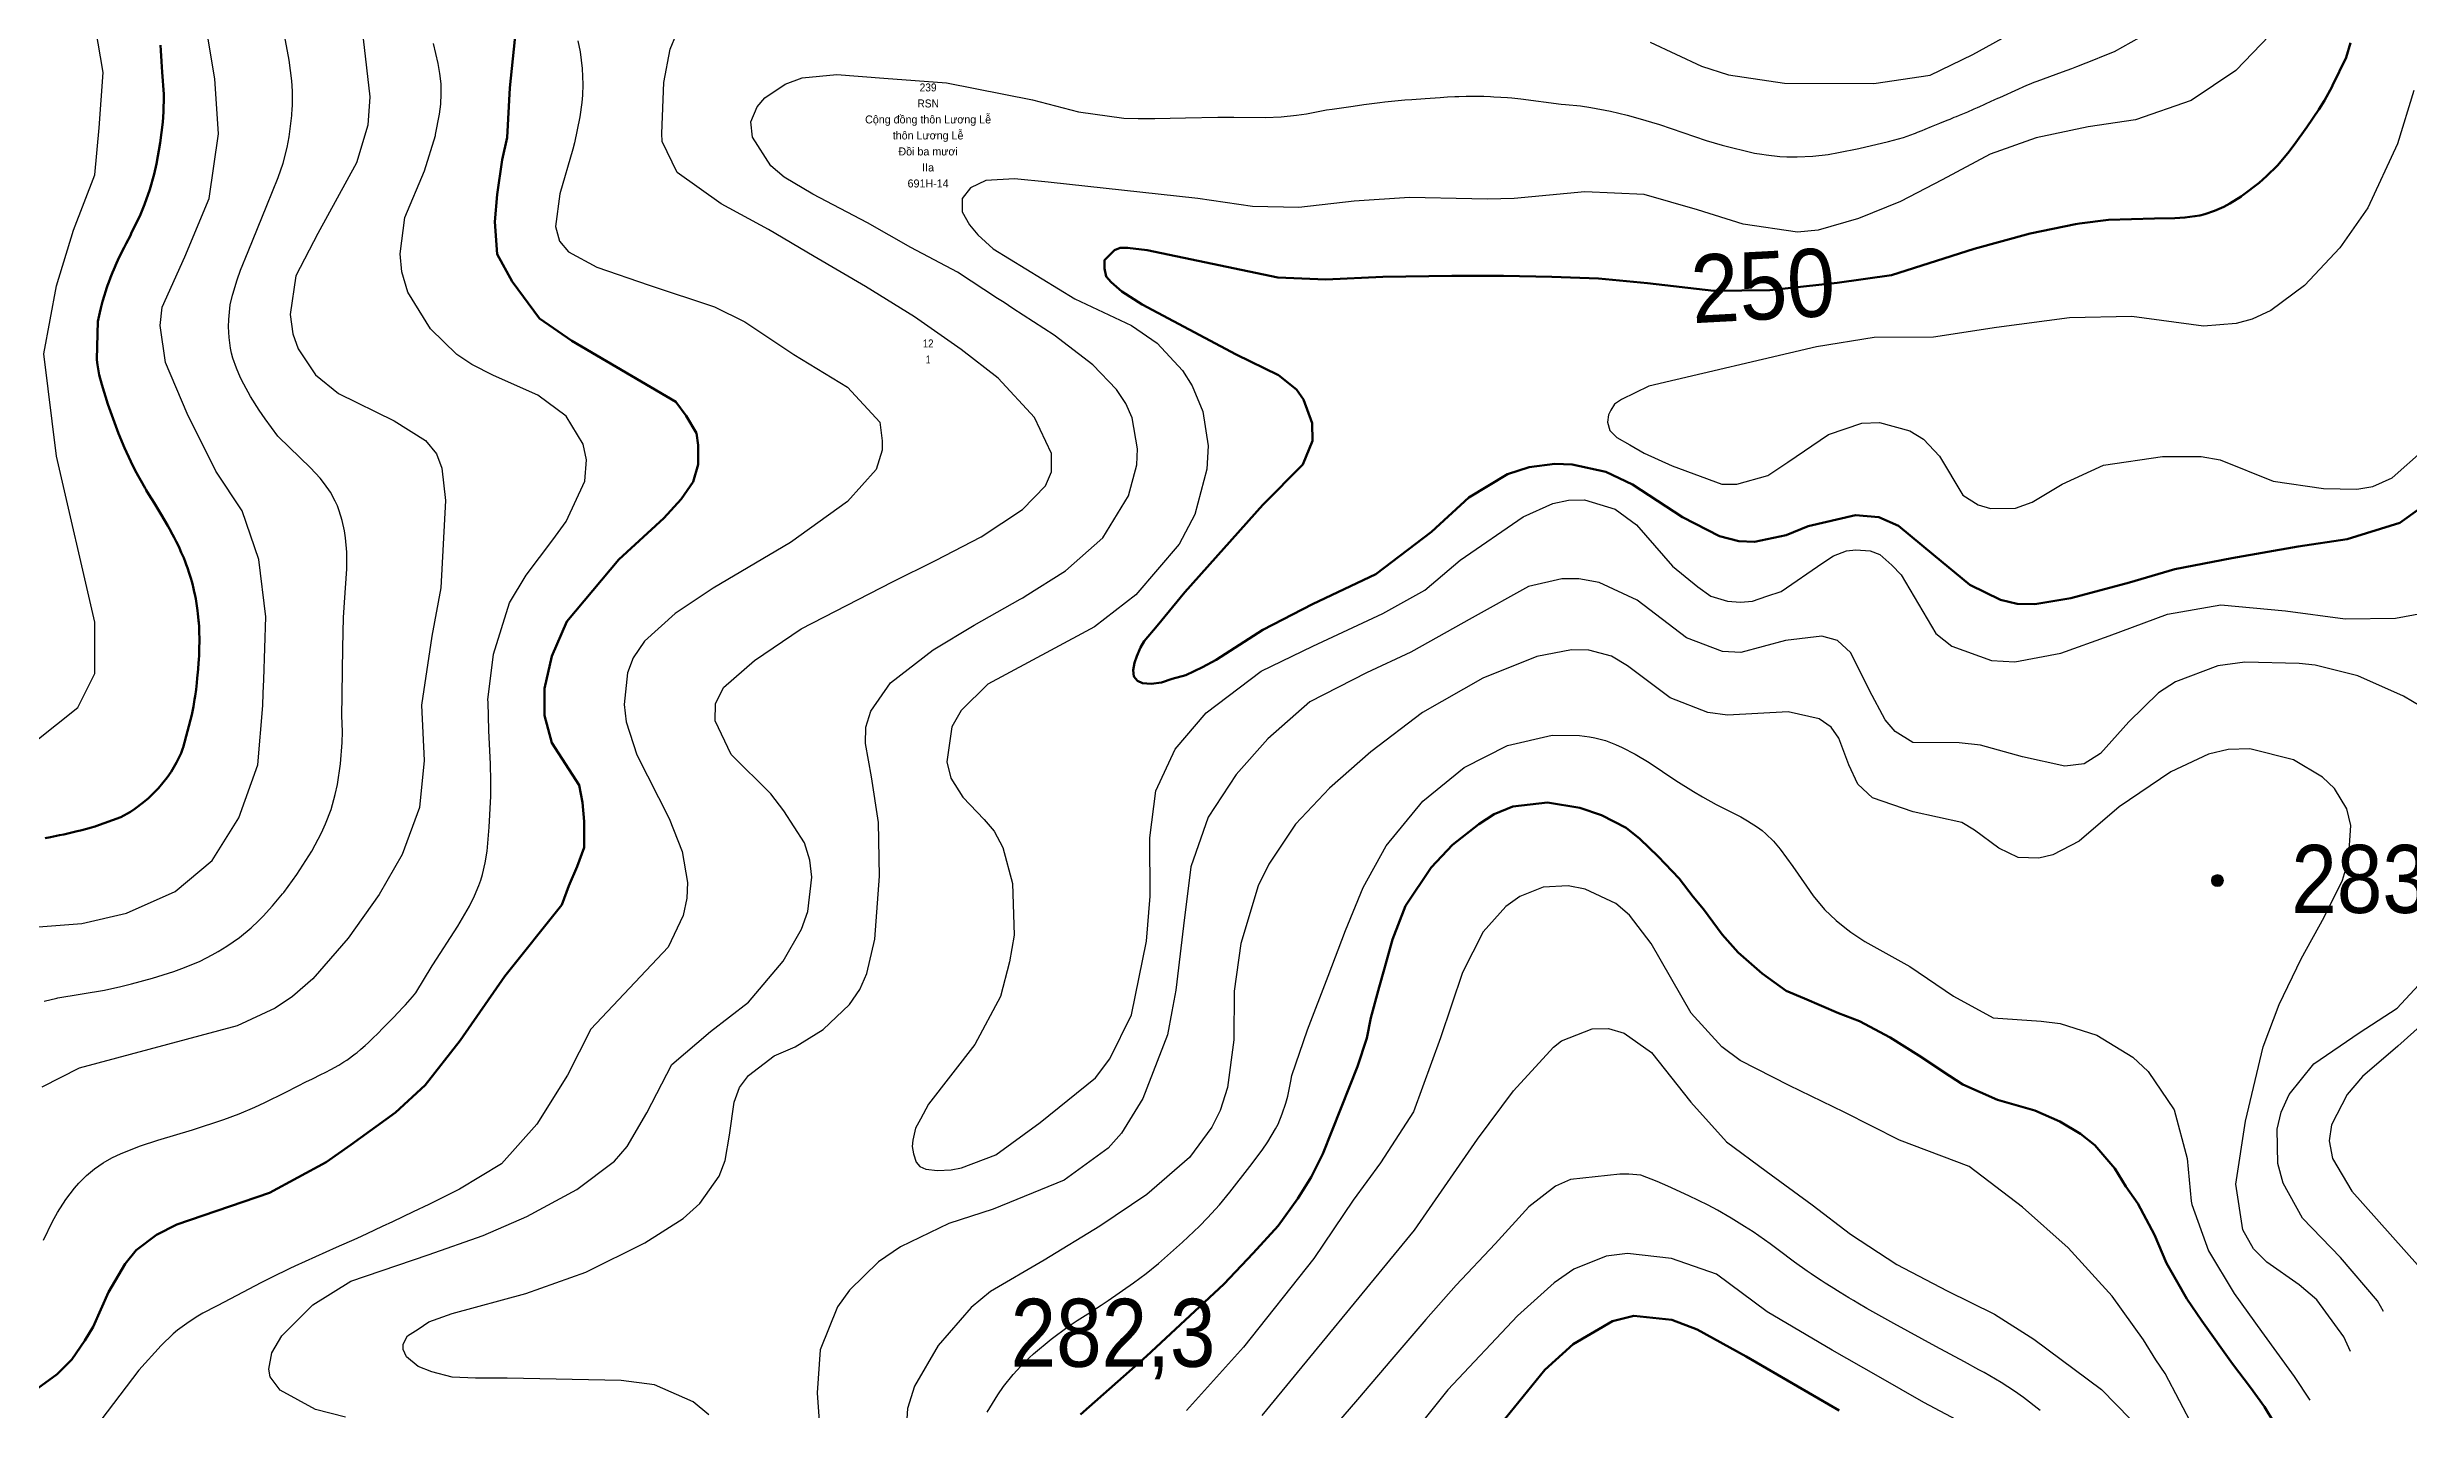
# Model space of a CAD drawing. Header units: metres. Extents: x 549268 to 556659, y 1838059 to 1844558.
# Drawn here: x 554969 to 555559, y 1838713 to 1839053 of the extents above; entities that cross this region are included whole.
import ezdxf
from ezdxf.enums import TextEntityAlignment as Align

# ---------------------------------------------------------------- set-up
doc = ezdxf.new("R2010")
doc.units = ezdxf.units.M
doc.header["$LTSCALE"] = 0.8
for name, color, linetype, lineweight in [('1', 7, 'Continuous', 25), ('2', 7, 'Continuous', 53), ('5', 7, 'Continuous', 13)]:
    doc.layers.add(name, color=color, linetype=linetype, lineweight=lineweight)
doc.layers.add('15', color=7, linetype='Continuous')
doc.layers.add('4', color=7, linetype='Continuous')

msp = doc.modelspace()

# ---------------------------------------------------------------- hatches: boundary and pattern name
at = {"layer": '5'}
msp.add_hatch(color=256, dxfattribs=at).paths.add_polyline_path([(555512.85, 1838845.07, 1), (555509.85, 1838845.07, 1)])

# ---------------------------------------------------------------- linework, layer by layer
at = {"layer": '1'}
for points in [[(554971.15, 1838993.75), (554975.4, 1839007.6), (554980.71, 1839021.45), (554981.77, 1839033.16), (554982.83, 1839047.01), (554976.46, 1839084.29), (554977.52, 1839101.33), (554983.89, 1839114.11), (554995.58, 1839124.76), (555001.95, 1839130.09), (555006.2, 1839139.68), (555005.14, 1839147.13), (555001.95, 1839150.33), (554993.45, 1839151.39), (554963.71, 1839142.87)], [(554961.18, 1838833.11), (554977.51, 1838834.35), (554988.64, 1838836.89), (555000.77, 1838842.34), (555010.02, 1838850.09), (555016.71, 1838860.75), (555021.43, 1838873.99), (555022.69, 1838888.82), (555022.82, 1838891.93), (555023.01, 1838895.32), (555023.43, 1838910.99), (555021.76, 1838925.31), (555017.52, 1838937.47), (555011, 1838947.42), (555003.8, 1838961.79), (554998.37, 1838974.57), (554997.02, 1838983.82), (554997.54, 1838988.38), (555003.26, 1839000.99), (555009.34, 1839015.51), (555011.67, 1839031.67), (555010.72, 1839045.42), (555008.03, 1839061.4)], [(555034.94, 1838852.45), (555037.35, 1838856.96), (555038.41, 1838859.28), (555039.77, 1838862.86), (555040.84, 1838866.58), (555041.38, 1838869.11), (555042.15, 1838874.22), (555042.57, 1838879.57), (555042.62, 1838882.26), (555042.5, 1838886.32), (555042.56, 1838891.27), (555042.57, 1838891.63), (555042.69, 1838903.25), (555042.92, 1838910.82), (555043.14, 1838914.6), (555043.69, 1838922.97), (555043.7, 1838927.18), (555043.41, 1838930.7), (555043.15, 1838932.44), (555042.59, 1838935.02), (555041.82, 1838937.51), (555041.35, 1838938.72), (555040.83, 1838939.88), (555039.61, 1838942.11), (555038.17, 1838944.24), (555037.09, 1838945.6), (555034.64, 1838948.2), (555026.61, 1838955.93), (555026.44, 1838956.15), (555023.28, 1838960.43), (555021.78, 1838962.63), (555019.65, 1838966.02), (555017.93, 1838969.12), (555017.15, 1838970.71), (555016.11, 1838973.13), (555015.26, 1838975.61), (555014.92, 1838976.87), (555014.64, 1838978.16), (555014.27, 1838980.79), (555014.14, 1838983.46), (555014.18, 1838985.27), (555014.56, 1838988.96), (555015.16, 1838991.37), (555015.22, 1838991.6), (555016.32, 1838995.22), (555017.17, 1838997.6), (555019.04, 1839002.29), (555023.75, 1839013.76), (555026.57, 1839020.79), (555027.77, 1839024.37), (555028.77, 1839028.27), (555029.29, 1839030.92), (555029.99, 1839036.3), (555030.09, 1839038.12), (555030.11, 1839038.54), (555030.11, 1839042.4), (555029.94, 1839044.97), (555029.3, 1839050.08), (555027.26, 1839061.25)], [(555047.78, 1839055.42), (555049.5, 1839040.98), (555048.94, 1839033.87), (555046.15, 1839024.45), (555036.45, 1839006.76), (555030.94, 1838996.19), (555029.52, 1838986.55), (555030.23, 1838981.69), (555031.55, 1838977.94), (555035.89, 1838971.43), (555041.67, 1838966.83), (555055.57, 1838959.98), (555063.37, 1838955.03), (555066.1, 1838951.7), (555067.49, 1838948.13), (555068.36, 1838940.03), (555067.23, 1838918.21), (555064.97, 1838906.17), (555062.41, 1838888.93)], [(555101.44, 1839054.92), (555102.02, 1839052.16), (555102.57, 1839048), (555102.72, 1839044), (555102.63, 1839041.33), (555102.47, 1839039.53), (555101.96, 1839035.93), (555100.62, 1839029.42), (555100.23, 1839027.85), (555096.95, 1839016.69), (555095.91, 1839008.5), (555096.86, 1839004.91), (555099.16, 1839002.17), (555106.24, 1838998.36), (555119.29, 1838993.89), (555135.66, 1838988.44), (555143.25, 1838984.69), (555155.46, 1838976.52), (555168.84, 1838968.36), (555176.98, 1838959.61), (555177.56, 1838954.94), (555177.56, 1838952.61), (555176.03, 1838947.84), (555168.84, 1838939.78), (555154.62, 1838929.52), (555135.27, 1838918.11), (555125.8, 1838911.78), (555118.14, 1838904.91), (555115.33, 1838900.7), (555113.9, 1838896.99), (555113.01, 1838889.04), (555113.54, 1838884.74), (555116.21, 1838876.51), (555124.29, 1838860.57), (555127.55, 1838852.29), (555128.85, 1838844.54), (555128.71, 1838840.63), (555127.83, 1838836.33), (555124.06, 1838828.38), (555104.73, 1838807.91), (555098.9, 1838796.39), (555091.22, 1838784.14), (555082.42, 1838774.26), (555071.85, 1838767.93), (555064.59, 1838764.3), (555064.23, 1838764.13), (555060.33, 1838762.27), (555055.14, 1838759.8), (555052.54, 1838758.57), (555048.73, 1838756.8), (555046.19, 1838755.64), (555041.08, 1838753.35), (555035.89, 1838751.05), (555033.31, 1838749.89), (555030.73, 1838748.7)], [(555045.81, 1838801.76), (555046.27, 1838802.12), (555047.17, 1838802.87), (555047.84, 1838803.45), (555048.28, 1838803.84), (555049.14, 1838804.63), (555050.42, 1838805.85), (555051.26, 1838806.68), (555052.92, 1838808.35), (555055.38, 1838810.86), (555056.59, 1838812.12), (555057.78, 1838813.4), (555058.38, 1838814.04), (555059.55, 1838815.34), (555060.13, 1838815.99), (555060.99, 1838816.99), (555065.02, 1838823.75), (555065.19, 1838824.02), (555071.47, 1838833.69), (555074.36, 1838838.65), (555075.63, 1838841.22), (555076.72, 1838843.85), (555077.18, 1838845.19), (555077.61, 1838846.61), (555078.28, 1838849.51), (555078.76, 1838852.45), (555079.33, 1838858.41), (555079.69, 1838866.16), (555079.73, 1838870.03), (555079.66, 1838874.19), (555079.18, 1838882.53), (555079.01, 1838889.69), (555079, 1838890.21), (555080.37, 1838901.62), (555084.36, 1838914.47), (555088.54, 1838921.41), (555095.25, 1838930.2), (555098.53, 1838934.84), (555103.21, 1838944.88), (555103.65, 1838950.18), (555102.77, 1838954.13), (555098.53, 1838961.14), (555091.44, 1838966.42), (555080.38, 1838971.32), (555074.98, 1838974.01), (555071.18, 1838976.55), (555064.6, 1838982.93), (555058.96, 1838992.12), (555057.45, 1838997.23), (555057.04, 1839001.74), (555058.21, 1839010.77), (555063.1, 1839022.48), (555065.87, 1839031.32), (555065.91, 1839031.52), (555066.85, 1839036.58), (555067.18, 1839039.13), (555067.34, 1839041.68), (555067.33, 1839042.95), (555067.26, 1839044.22), (555066.97, 1839046.74), (555066.51, 1839049.26), (555065.42, 1839054.27)], [(555122.44, 1839031.81), (555123, 1839044.51), (555124.51, 1839052.83), (555126.16, 1839056.66)], [(555524.37, 1839056.3), (555515.96, 1839047.53), (555504.8, 1839040.06), (555490.84, 1839035.23), (555479.06, 1839033.44), (555466, 1839030.67), (555454.54, 1839026.61), (555442.5, 1839020.24), (555432.1, 1839014.82), (555421.62, 1839010.53), (555411.53, 1839007.65), (555406.38, 1839007.09), (555392.78, 1839009.16), (555381.39, 1839012.74), (555368.02, 1839016.52), (555353.17, 1839017.19), (555335.56, 1839015.53), (555328.86, 1839015.35), (555324.92, 1839015.47), (555309.41, 1839015.79), (555295.58, 1839014.9), (555281.68, 1839013.29), (555270.16, 1839013.57), (555256.5, 1839015.56), (555219.03, 1839019.62), (555210.64, 1839020.44), (555203.48, 1839020.03), (555199.6, 1839018.19), (555197.55, 1839015.52), (555197.55, 1839012.24), (555199.39, 1839008.95), (555201.44, 1839006.49), (555205.33, 1839003), (555225.68, 1838990.45), (555239.89, 1838983.83), (555246.33, 1838979.34), (555252.6, 1838972.59), (555255.06, 1838968.69), (555257.71, 1838962.33), (555259.04, 1838953.73), (555258.75, 1838947.88), (555255.73, 1838936.54), (555251.83, 1838929.14), (555240.99, 1838916.5), (555230.63, 1838908.49), (555219.59, 1838902.59), (555203.98, 1838894.13), (555197.27, 1838887.57), (555194.99, 1838883.45), (555193.72, 1838874.76), (555194.72, 1838870.62), (555197.74, 1838865.93), (555203.07, 1838860.34), (555205.51, 1838857.38), (555207.73, 1838853.32), (555210.14, 1838844.32), (555210.55, 1838831.39), (555209.39, 1838824.76), (555207.13, 1838816.1), (555200.74, 1838804.06), (555189.11, 1838789.15), (555187.16, 1838785.41), (555185.87, 1838783.14), (555185.22, 1838780.21), (555185.06, 1838778.59), (555185.38, 1838776.8), (555186.03, 1838774.69), (555187, 1838773.56), (555188.46, 1838772.91), (555191.37, 1838772.58), (555194.77, 1838772.74), (555197.37, 1838773.23), (555205.93, 1838776.54), (555217.07, 1838784.63), (555230.84, 1838795.77), (555234.5, 1838800.49), (555239.86, 1838811.49), (555243.64, 1838829.88), (555244.52, 1838841.16), (555244.47, 1838855.73), (555246, 1838867.5), (555250.79, 1838877.94), (555258.57, 1838887.01), (555272.28, 1838897.44), (555285.18, 1838903.67), (555302.68, 1838911.83), (555313.21, 1838917.66), (555322.01, 1838925.14), (555337.81, 1838935.94), (555345.18, 1838939.3), (555349.09, 1838940.16), (555353.11, 1838940.19), (555360.8, 1838937.91)], [(555369.57, 1839054.65), (555382.36, 1839048.61), (555389.1, 1839046.46), (555403.15, 1839044.33), (555425.46, 1839044.28), (555439.51, 1839046.39), (555450.22, 1839051.57), (555460.98, 1839057.45)], [(555448.93, 1839037.24), (555449.48, 1839037.48), (555449.84, 1839037.63), (555450.57, 1839037.95), (555451.39, 1839038.31), (555451.93, 1839038.55), (555453.02, 1839039.03), (555453.56, 1839039.27), (555454.65, 1839039.76), (555455.73, 1839040.25), (555456.46, 1839040.58), (555456.94, 1839040.8), (555457.9, 1839041.24), (555463.68, 1839043.85), (555464.36, 1839044.13), (555465.53, 1839044.59), (555466.31, 1839044.9), (555467.88, 1839045.49), (555469.46, 1839046.06), (555472.62, 1839047.18), (555474.98, 1839048.04), (555476.17, 1839048.49), (555478.55, 1839049.41), (555480.91, 1839050.36), (555482.48, 1839051), (555485.61, 1839052.31), (555491.89, 1839055.74)], [(555240.05, 1838960.69), (555238.49, 1838964.27), (555236.16, 1838967.83), (555230.21, 1838973.98), (555220.58, 1838981.39), (555210.21, 1838988.04), (555208.01, 1838989.56), (555206.42, 1838990.57), (555196.36, 1838997.12), (555184.72, 1839003.28), (555173.86, 1839009.46), (555160.22, 1839016.59), (555153.02, 1839020.87), (555149.74, 1839023.72), (555145.15, 1839030.86), (555144.74, 1839034.69), (555146.3, 1839038.46), (555148.24, 1839040.68), (555153.32, 1839044.13), (555157.58, 1839045.68), (555166.25, 1839046.54), (555177.94, 1839045.65), (555193.67, 1839044.44), (555215.11, 1839040.22), (555226.62, 1839037.22), (555237.97, 1839035.64), (555241.56, 1839035.53), (555241.92, 1839035.52), (555245.73, 1839035.5), (555253.36, 1839035.72), (555261.45, 1839035.89), (555265.5, 1839035.89), (555273.39, 1839035.82), (555277.32, 1839035.97), (555281.09, 1839036.34), (555283.6, 1839036.7), (555288.6, 1839037.68), (555290.02, 1839037.89), (555295.3, 1839038.65), (555297.95, 1839039.02), (555300.6, 1839039.36), (555301.92, 1839039.52), (555303.18, 1839039.66), (555305.7, 1839039.92), (555308.23, 1839040.16), (555309.92, 1839040.3), (555313.29, 1839040.57), (555315.78, 1839040.74), (555317.02, 1839040.82), (555318.89, 1839040.93), (555320.75, 1839041.02), (555321.69, 1839041.05), (555323.55, 1839041.1), (555324.48, 1839041.11), (555325.88, 1839041.12), (555327.14, 1839041.1), (555327.98, 1839041.09), (555329.66, 1839041.03), (555330.5, 1839040.99), (555332.17, 1839040.9), (555333.85, 1839040.78), (555334.97, 1839040.69), (555337.21, 1839040.48), (555347.3, 1839039.13), (555348.39, 1839039.05), (555352.16, 1839038.66), (555354.67, 1839038.3), (555359.65, 1839037.37), (555363.76, 1839036.39), (555366.48, 1839035.65), (555371.87, 1839034), (555383.58, 1839030.05), (555387.56, 1839028.89), (555395.61, 1839026.91), (555397.45, 1839026.62), (555398.54, 1839026.45), (555401.97, 1839026.07), (555403.7, 1839025.97), (555406.3, 1839025.92), (555410.18, 1839026.09), (555414.04, 1839026.56), (555416.59, 1839027), (555421.67, 1839028.05), (555429.14, 1839029.8), (555432.85, 1839030.79), (555435.65, 1839031.79), (555435.89, 1839031.89), (555436.36, 1839032.08), (555437.53, 1839032.56), (555438.31, 1839032.87), (555439.87, 1839033.5), (555441.95, 1839034.35), (555442.99, 1839034.77), (555444.03, 1839035.19), (555444.55, 1839035.4), (555445.58, 1839035.83), (555446.1, 1839036.05), (555446.88, 1839036.37), (555447.29, 1839036.54), (555448.11, 1839036.89), (555448.93, 1839037.24)], [(555560.42, 1839042.5), (555556.37, 1839029.17), (555548.93, 1839013.21), (555541.96, 1839003.24), (555533.1, 1838993.77), (555524.71, 1838987.56), (555520.01, 1838985.39), (555516.07, 1838984.29), (555507.89, 1838983.63), (555489.94, 1838986.03), (555474.4, 1838985.74), (555456.13, 1838983.3), (555440.4, 1838980.85), (555425.55, 1838980.77), (555411.09, 1838978.44), (555369.24, 1838968.62), (555362.4, 1838965.33), (555360.62, 1838964.14), (555359.73, 1838962.65), (555359.13, 1838961.46), (555358.84, 1838959.67), (555359.43, 1838957.58), (555361.21, 1838955.79), (555364.49, 1838954), (555368.06, 1838951.91), (555375.01, 1838948.68), (555387.42, 1838944.17), (555391.21, 1838944.15), (555398.93, 1838946.27), (555403.93, 1838949.66), (555414.1, 1838956.58), (555422.45, 1838959.41), (555426.88, 1838959.59), (555434.48, 1838957.5), (555437.86, 1838955.4), (555441.91, 1838951.13), (555447.74, 1838941.35), (555451.55, 1838938.95), (555454.58, 1838938.09), (555460.9, 1838938.15), (555465.03, 1838939.6), (555472.55, 1838944.17), (555482.89, 1838948.87), (555497.61, 1838951.07), (555507.31, 1838951.09), (555512, 1838950.25), (555525.32, 1838944.93), (555537.84, 1838943.06), (555546.22, 1838942.89), (555550.24, 1838943.58), (555555.06, 1838945.69), (555563.08, 1838952.92)], [(555043.42, 1838710.97), (555035.89, 1838712.89), (555027.04, 1838717.66), (555024.57, 1838721.02), (555024.18, 1838722.92), (555024.99, 1838727.03), (555027.47, 1838731.28), (555035.18, 1838739.06), (555044.7, 1838744.97), (555064.05, 1838751.51), (555077.82, 1838756.35), (555088.74, 1838761.14), (555101.2, 1838767.85), (555110.67, 1838774.94), (555113.79, 1838778.59), (555118.69, 1838786.99), (555125, 1838799.13), (555134.63, 1838807.36), (555144.15, 1838814.66), (555152.77, 1838824.95), (555157.42, 1838832.95), (555159, 1838837.29), (555160, 1838845.93), (555159.47, 1838850.2), (555158.12, 1838854.52), (555152.99, 1838862.48), (555149.71, 1838866.75), (555139.77, 1838876.61), (555135.83, 1838884.99), (555135.85, 1838889.24), (555137.91, 1838893.35), (555145.67, 1838900.05), (555157.32, 1838907.95), (555180.11, 1838919.69), (555190.89, 1838925.09), (555202.32, 1838930.99), (555212.59, 1838937.81), (555218.36, 1838943.76), (555219.91, 1838947.25), (555219.87, 1838951.79), (555215.6, 1838960.83), (555206.51, 1838970.64), (555197.3, 1838977.77), (555185.65, 1838985.97), (555173.37, 1838993.53), (555160.53, 1839001.03), (555149.11, 1839007.78), (555137.3, 1839014.2), (555126.26, 1839022.04), (555122.59, 1839029.79), (555122.44, 1839031.81)], [(554965.84, 1838879.78), (554976.46, 1838888.3), (554980.71, 1838896.83), (554980.71, 1838909.61), (554971.15, 1838951.15), (554967.96, 1838976.71), (554971.15, 1838993.75)], [(555134.2, 1838711.52), (555130.31, 1838714.74), (555120.67, 1838719.04), (555112.33, 1838720.07), (555083.81, 1838720.67), (555075.86, 1838720.67), (555070.02, 1838720.94), (555064.98, 1838722.27), (555061.54, 1838723.6), (555058.62, 1838725.99), (555057.82, 1838727.85), (555057.82, 1838729.18), (555058.88, 1838731.31), (555061.54, 1838732.9), (555064.19, 1838734.76), (555070.02, 1838736.89), (555088.46, 1838741.85), (555103.44, 1838747.19), (555118.21, 1838754.48), (555127.78, 1838760.56), (555131.98, 1838764.34), (555136.79, 1838771.17), (555138.3, 1838775.09), (555139.37, 1838781.39), (555140.52, 1838789.68), (555141.9, 1838793.36), (555144.09, 1838796.37), (555150.55, 1838801.26), (555155.81, 1838803.52), (555162.77, 1838807.81), (555169.42, 1838814.07), (555171.97, 1838817.81), (555173.75, 1838821.8), (555175.73, 1838830.41), (555176.85, 1838846.2), (555176.65, 1838859.56), (555174.92, 1838870.99), (555173.38, 1838879.3), (555173.5, 1838883.37), (555174.72, 1838887.37), (555179.66, 1838894.47), (555190.27, 1838902.7), (555200.56, 1838908.9), (555212.06, 1838915.4), (555212.69, 1838915.77), (555213.33, 1838916.14), (555223.4, 1838922.44), (555232.75, 1838930.7), (555239.16, 1838941.21), (555241.21, 1838948.97), (555241.42, 1838952.99), (555240.05, 1838960.69)], [(555360.8, 1838937.91), (555366.15, 1838933.95), (555375.11, 1838923.64), (555381.44, 1838918.51), (555384.71, 1838916.12), (555388.87, 1838914.93), (555392.15, 1838914.63), (555395.12, 1838914.93), (555398.69, 1838916.12), (555402.26, 1838917.32), (555412.67, 1838924.47), (555415.34, 1838926.26), (555418.62, 1838927.46), (555420.99, 1838927.76), (555424.56, 1838927.46), (555426.94, 1838926.56), (555429.92, 1838923.88), (555432.3, 1838921.49), (555440.94, 1838906.84), (555444.96, 1838903.64), (555454.85, 1838900.03), (555460.7, 1838899.76), (555472.19, 1838901.94), (555484.31, 1838906.25), (555498.86, 1838911.68), (555512.19, 1838914), (555528.34, 1838912.52), (555543.29, 1838910.49), (555555.87, 1838910.61), (555568.49, 1838912.99)], [(555424.4, 1838892.56), (555419.68, 1838902.01), (555416.35, 1838905.05), (555412.43, 1838906.16), (555403.34, 1838905.1), (555392.21, 1838902.03), (555387.59, 1838902.28), (555378.64, 1838905.77), (555366.28, 1838915.17), (555356.82, 1838919.58), (555351.68, 1838920.49), (555347.43, 1838920.45), (555339.16, 1838918.54), (555325.02, 1838910.76), (555309.69, 1838902.13), (555298.66, 1838896.95), (555284.45, 1838889.72), (555274, 1838880.5), (555266.07, 1838871.56), (555259.04, 1838860.88), (555254.75, 1838848.51), (555252.84, 1838833.72), (555250.93, 1838817.66), (555249.96, 1838812.32), (555248.9, 1838806.54), (555242.74, 1838790.58), (555237.36, 1838781.96), (555234.06, 1838778.15), (555223.05, 1838770.15), (555205.31, 1838762.95), (555194.24, 1838759.32), (555182.15, 1838753.54), (555176.62, 1838749.74), (555169.34, 1838742.72), (555166.39, 1838738.56), (555162.06, 1838727.75), (555161.32, 1838717.04), (555162.36, 1838701.75)], [(555363.84, 1838898.76), (555359.9, 1838901.16), (555354.22, 1838902.65), (555349.89, 1838902.76), (555341.23, 1838901.08), (555327.68, 1838895.62), (555312.63, 1838887.03), (555299.7, 1838877.25), (555289.37, 1838868.18), (555280.88, 1838859.18), (555274.17, 1838849.16), (555271.55, 1838843.72), (555267.19, 1838829.36), (555265.53, 1838817.43), (555265.46, 1838805.25), (555263.91, 1838793.3), (555262.03, 1838787.61), (555259.95, 1838783.42), (555254.41, 1838775.87), (555243.68, 1838766.62), (555231.96, 1838758.67), (555218.04, 1838750.2), (555204.61, 1838742.35), (555199.79, 1838738.38), (555191.52, 1838728.88), (555185.67, 1838718.72), (555183.89, 1838713.15), (555183.04, 1838700.23)], [(555544.6, 1838727.37), (555542.99, 1838730.99), (555536.19, 1838740.23), (555531.79, 1838744.05), (555523.71, 1838749.68), (555520.33, 1838752.98), (555517.69, 1838757.8), (555515.99, 1838769.2), (555518.36, 1838784.89), (555522.82, 1838803.5), (555526.75, 1838814.12), (555532.28, 1838825.49), (555538.07, 1838835.89), (555542.6, 1838845.17), (555544.14, 1838850.15), (555544.72, 1838858.85), (555543.72, 1838862.98), (555540.59, 1838868.06), (555537.61, 1838870.9), (555530.34, 1838875.24), (555519.49, 1838878.02), (555514.06, 1838877.83), (555509.11, 1838876.64), (555499.67, 1838872.28), (555486.76, 1838863.49), (555476.82, 1838854.89), (555470.19, 1838851.51), (555466.67, 1838850.63), (555461.56, 1838850.81), (555456.71, 1838853.15), (555450.61, 1838857.69), (555447.43, 1838859.58), (555435.25, 1838862.2), (555425.14, 1838865.74), (555421.46, 1838869.17), (555419.19, 1838873.95), (555416.7, 1838880.69), (555414.79, 1838883.44), (555411.77, 1838885.52), (555404.04, 1838887.2), (555388.85, 1838886.38), (555383.93, 1838887.09), (555374.5, 1838890.74), (555363.84, 1838898.76)], [(555564.63, 1838887.17), (555557.88, 1838891.15), (555546.42, 1838896.26), (555535.79, 1838898.91), (555531.78, 1838899.31), (555518.18, 1838899.68), (555511.46, 1838898.77), (555500.86, 1838894.77), (555496.66, 1838891.96), (555489.24, 1838884.71), (555482.16, 1838876.79), (555478.07, 1838874.28), (555473.21, 1838873.63), (555462.6, 1838875.97), (555452.12, 1838878.94), (555446.79, 1838879.46), (555435.17, 1838879.6), (555430.75, 1838882.35), (555428.33, 1838885.27), (555424.4, 1838892.56)], [(555062.41, 1838888.93), (555063.06, 1838875.08), (555061.9, 1838863.32), (555057.57, 1838851.57), (555051.81, 1838841.59), (555044.03, 1838830.68), (555035.22, 1838820.47), (555030.15, 1838816.09), (555025.81, 1838813.2), (555016.34, 1838808.74), (554976.8, 1838798.18), (554967.45, 1838793.45)], [(555297.79, 1838843.34), (555303.54, 1838853.72), (555312.7, 1838864.88), (555323.07, 1838873.33), (555333.86, 1838878.83), (555345.04, 1838881.39), (555351.87, 1838881.35), (555354.41, 1838881.02), (555355.74, 1838880.75), (555358.35, 1838880.03), (555360.91, 1838879.08), (555362.58, 1838878.34), (555365.82, 1838876.67), (555369.28, 1838874.57), (555375.97, 1838870.09), (555380.36, 1838867.29), (555382.6, 1838865.97), (555386.04, 1838864.09), (555388.69, 1838862.76), (555392.2, 1838860.98), (555393.91, 1838860.03), (555396.35, 1838858.45), (555397.5, 1838857.58), (555398.49, 1838856.73), (555400.34, 1838854.88), (555402.05, 1838852.87), (555405.2, 1838848.57), (555408.59, 1838843.64), (555410.33, 1838841.25), (555413.16, 1838837.87), (555416.08, 1838835.04), (555418.19, 1838833.3), (555419.67, 1838832.2), (555422.74, 1838830.13), (555423.21, 1838829.84), (555434.48, 1838823.62), (555445.36, 1838816.2), (555455.31, 1838810.78), (555467.25, 1838809.96), (555472.06, 1838809.36), (555481.23, 1838806.45), (555490.21, 1838800.92), (555494.07, 1838797.31), (555500.52, 1838787.77), (555503.82, 1838775.62), (555504.76, 1838764.92), (555504.94, 1838764.06), (555509.14, 1838752.49), (555515.54, 1838741.86), (555522.37, 1838732.38), (555530.57, 1838721.11), (555534.48, 1838715.17)], [(554968.08, 1838814.93), (554971.19, 1838815.68), (554971.51, 1838815.74), (554983.16, 1838817.7), (554987.18, 1838818.55), (554989.85, 1838819.21), (554995.14, 1838820.67), (555000.51, 1838822.35), (555003.15, 1838823.31), (555007.04, 1838824.95), (555010.08, 1838826.48), (555011.56, 1838827.31), (555013.73, 1838828.65), (555016.85, 1838830.85), (555019.79, 1838833.26), (555021.65, 1838834.98), (555022.84, 1838836.19), (555025.14, 1838838.73), (555027.65, 1838841.75), (555027.93, 1838842.11), (555031.21, 1838846.59), (555032.76, 1838848.9), (555034.94, 1838852.45)], [(555203.79, 1838712.21), (555206.47, 1838716.52), (555207.92, 1838718.6), (555210.27, 1838721.58), (555213.23, 1838724.75), (555215.35, 1838726.74), (555219.82, 1838730.46), (555224.07, 1838733.62), (555226.27, 1838735.1), (555229.65, 1838737.21), (555232.31, 1838738.96), (555234.04, 1838740.09), (555240.41, 1838744.54), (555243.51, 1838746.89), (555246.63, 1838749.39), (555252.66, 1838754.65), (555256.87, 1838758.68), (555258.91, 1838760.77), (555261.84, 1838764), (555264.46, 1838767.14), (555269.5, 1838773.63), (555272.55, 1838777.68), (555273.98, 1838779.75), (555275.9, 1838782.98), (555276.51, 1838784.21), (555277.58, 1838786.76), (555278.45, 1838789.4), (555278.93, 1838791.21), (555279.67, 1838794.94), (555279.99, 1838796.32), (555283.84, 1838807.76), (555289.05, 1838821.18), (555293.4, 1838832.59), (555297.79, 1838843.34)], [(555505.48, 1838708.18), (555498.32, 1838721.83), (555495.96, 1838725.25), (555492.85, 1838730.28), (555485, 1838741.16), (555474.04, 1838753.26), (555462.59, 1838763.46), (555449.3, 1838773.6), (555431.87, 1838780.17), (555418.08, 1838787.14), (555404.32, 1838793.83), (555392.02, 1838800.12), (555387.47, 1838803.53), (555379.82, 1838811.93), (555369.83, 1838829.37), (555364.37, 1838836.4), (555360.95, 1838839.29), (555353.27, 1838842.93), (555349.08, 1838843.72), (555342.81, 1838843.38), (555336.98, 1838841.06), (555333.5, 1838838.6), (555327.76, 1838832.23), (555322.66, 1838822.05), (555317.12, 1838805.72), (555310.36, 1838787.29), (555302.09, 1838774.5), (555295.26, 1838765.2), (555285.5, 1838750.56), (555267.87, 1838728.41), (555253.62, 1838712.64)], [(555552.9, 1838737.37), (555551.38, 1838740.05), (555542.08, 1838750.85), (555532.64, 1838760.71), (555527.79, 1838769.47), (555526.47, 1838774.32), (555526.32, 1838782.95), (555527.31, 1838787.15), (555529.31, 1838791.61), (555535.46, 1838799.23), (555546.78, 1838806.99), (555556.29, 1838813.14), (555562.72, 1838820.11)], [(555272.57, 1838711.34), (555310.62, 1838757.66), (555326.39, 1838780.39), (555335.35, 1838792.51), (555345.36, 1838803.46), (555347.36, 1838805.01), (555355.05, 1838808.02), (555359.14, 1838808.06), (555363.06, 1838806.91), (555369.88, 1838802.1), (555379.73, 1838789.67), (555388.59, 1838779.79), (555398.58, 1838772.42), (555410.01, 1838764.02), (555419.64, 1838756.68), (555431.19, 1838749.06), (555443.75, 1838742.53), (555455.6, 1838736.7), (555465.46, 1838730.43), (555482.36, 1838717.87), (555489.59, 1838710.43)], [(555562.84, 1838809.46), (555556.45, 1838803.65), (555547.65, 1838796.08), (555543.77, 1838791.63), (555539.83, 1838784.02), (555539.26, 1838779.97), (555540.11, 1838775.58), (555544.96, 1838767.46), (555561.39, 1838749.05)], [(554967.92, 1838755.17), (554970.15, 1838759.81), (554971.39, 1838762.07), (554973.46, 1838765.34), (554975.6, 1838768.15), (554976.76, 1838769.47), (554978.63, 1838771.34), (554980.64, 1838773.03), (554981.7, 1838773.8), (554982.77, 1838774.5), (554985.01, 1838775.77), (554987.34, 1838776.87), (554992.16, 1838778.73), (554996.48, 1838780.14), (555005.14, 1838782.76), (555012.94, 1838785.34), (555016.79, 1838786.8), (555020.69, 1838788.44), (555023.25, 1838789.61), (555028.31, 1838792.12), (555031.56, 1838793.76), (555033.51, 1838794.75), (555035.1, 1838795.54), (555037.24, 1838796.6), (555038.3, 1838797.13), (555039.88, 1838797.95), (555040.66, 1838798.38), (555041.68, 1838798.96), (555042.19, 1838799.26), (555042.94, 1838799.73), (555043.69, 1838800.21), (555044.05, 1838800.46), (555044.41, 1838800.71), (555045.12, 1838801.23), (555045.81, 1838801.76)], [(555414.78, 1838743.5), (555413.31, 1838744.44), (555412.33, 1838745.08), (555410.38, 1838746.36), (555409.81, 1838746.75), (555408.76, 1838747.45), (555405.64, 1838749.66), (555401.56, 1838752.73), (555399.51, 1838754.26), (555395.27, 1838757.23), (555393.11, 1838758.64), (555389.81, 1838760.68), (555386.35, 1838762.66), (555384, 1838763.92), (555379.24, 1838766.3), (555373.96, 1838768.7), (555371.28, 1838769.82), (555367.22, 1838771.4), (555364.18, 1838771.64), (555361.99, 1838771.64), (555349.63, 1838770.35), (555345.88, 1838768.64), (555339.23, 1838763.49), (555330.76, 1838754.28), (555321.07, 1838743.9), (555313.47, 1838735.34), (555304.92, 1838725.48), (555296.41, 1838715.36), (555286.41, 1838703.75)], [(555030.73, 1838748.7), (555029.45, 1838748.1), (555028.3, 1838747.55), (555026.02, 1838746.43), (555023.75, 1838745.29), (555022.24, 1838744.52), (555019.24, 1838742.94), (555011.45, 1838738.82), (555011.13, 1838738.67), (555007.74, 1838736.92), (555006.09, 1838735.96), (555003.69, 1838734.39), (555001.41, 1838732.67), (555000.32, 1838731.76), (554997.33, 1838728.87), (554991.68, 1838722.71), (554979.05, 1838706.03)], [(555451.64, 1838707.33), (555437.98, 1838714.59), (555426.6, 1838721.07), (555415.05, 1838727.69), (555398.79, 1838737.29), (555386.09, 1838746.71), (555374.85, 1838750.64), (555363.87, 1838751.84), (555358.55, 1838751.2), (555350.49, 1838747.9), (555345.54, 1838744.5), (555336.37, 1838736.25), (555318.97, 1838717.81), (555307.02, 1838702.9)], [(555467.01, 1838712.57), (555462.83, 1838715.88), (555460.66, 1838717.43), (555457.29, 1838719.62), (555453.03, 1838722.08), (555451.74, 1838722.8), (555448.16, 1838724.76), (555440.98, 1838728.63), (555437.48, 1838730.53), (555430.48, 1838734.36), (555425.96, 1838736.86), (555423.72, 1838738.13), (555421.48, 1838739.42), (555420.37, 1838740.07), (555419.24, 1838740.74), (555417, 1838742.11), (555414.78, 1838743.5)]]:
    msp.add_lwpolyline(points, dxfattribs=at)
at = {"layer": '2'}
for points in [[(555087.09, 1839068.29), (555084.43, 1839043.18), (555083.81, 1839030.78), (555082.57, 1839025.2), (555081.33, 1839016.52), (555080.71, 1839009.7), (555081.33, 1839001.63), (555085.05, 1838994.81), (555091.87, 1838985.51), (555099.94, 1838979.93), (555125.97, 1838964.68), (555128.57, 1838961.22), (555131.16, 1838956.88), (555131.59, 1838953.85), (555131.59, 1838949.08), (555130.29, 1838944.75), (555127.27, 1838940.41), (555122.95, 1838935.65), (555111.72, 1838925.35), (555098.7, 1838909.85), (555094.97, 1838901.17), (555093.11, 1838893.1), (555093.11, 1838886.28), (555094.97, 1838879.46), (555101.77, 1838868.91), (555102.64, 1838864.58), (555103.07, 1838859.81), (555103.07, 1838853.31), (555101.34, 1838848.55), (555099.18, 1838843.78), (555097.45, 1838839.01), (555083.18, 1838821.18), (555072.02, 1838805.06), (555063.33, 1838793.9), (555055.89, 1838787.07), (555044.72, 1838779.01), (555038.52, 1838774.67), (555024.41, 1838767.02), (555001.25, 1838759.08), (554996.15, 1838756.53)], [(554997.13, 1839053.88), (554997.22, 1839052.52), (554997.4, 1839049.8), (554997.59, 1839047.08), (554997.96, 1839041.64), (554997.97, 1839041.37), (554997.97, 1839041.11), (554997.86, 1839037.21), (554997.69, 1839034.62), (554997.09, 1839029.44), (554996.16, 1839024.19), (554995.56, 1839021.6), (554994.47, 1839017.77), (554993.15, 1839014.02), (554992.13, 1839011.57), (554989.81, 1839006.76), (554989.71, 1839006.54), (554989.6, 1839006.33), (554988.54, 1839004.29), (554988.02, 1839003.26), (554987.25, 1839001.72), (554986.51, 1839000.16), (554986.15, 1838999.38), (554985.45, 1838997.8), (554985.12, 1838997.01), (554984.64, 1838995.81), (554984.19, 1838994.62), (554983.91, 1838993.83), (554983.73, 1838993.29), (554983.37, 1838992.22), (554983.12, 1838991.41), (554982.65, 1838989.79), (554982.21, 1838988.14), (554981.94, 1838987.04), (554981.77, 1838986.3), (554981.45, 1838984.82), (554981.18, 1838975.42), (554981.2, 1838975.19), (554981.35, 1838973.93), (554981.81, 1838971.46), (554982.44, 1838969.01), (554984, 1838964.17), (554986.64, 1838956.81), (554988.11, 1838953.2), (554989.7, 1838949.77), (554990.84, 1838947.52), (554993.31, 1838943.1), (554993.43, 1838942.89), (554993.56, 1838942.67), (554994.2, 1838941.59), (554995.52, 1838939.44), (554997.28, 1838936.58), (554998.14, 1838935.14), (554998.99, 1838933.69), (554999.4, 1838932.96), (555000.16, 1838931.56)], [(555544.65, 1839054.46), (555543.55, 1839050.76), (555540.15, 1839043.77), (555540.04, 1839043.54), (555538.14, 1839040.03), (555536.72, 1839037.78), (555533.7, 1839033.37), (555530.57, 1839028.97), (555528.94, 1839026.83), (555526.34, 1839023.77), (555523.66, 1839021.11), (555521.76, 1839019.45), (555517.71, 1839016.36), (555517.49, 1839016.21), (555517.28, 1839016.06), (555514.42, 1839014.25), (555512.92, 1839013.45), (555510.58, 1839012.43), (555508.18, 1839011.63), (555506.95, 1839011.33), (555505.72, 1839011.09), (555503.22, 1839010.78), (555500.7, 1839010.63), (555495.62, 1839010.54), (555484.13, 1839010.21), (555476.85, 1839009.3)], [(555476.85, 1839009.3), (555475.89, 1839009.15), (555464.52, 1839006.78), (555450.5, 1839002.94), (555429.87, 1838996.37), (555416.27, 1838994.49), (555399.47, 1838992.63), (555385.44, 1838992.48), (555368.87, 1838994.38), (555356.66, 1838995.56), (555344.95, 1838995.95), (555332.91, 1838996.24), (555319.99, 1838996.22), (555302.74, 1838996), (555288.49, 1838995.27), (555276.5, 1838995.78), (555243.79, 1839002.59), (555238.88, 1839003.21), (555237.04, 1839003.21), (555235.61, 1839002.59), (555233.15, 1839000.13), (555233.15, 1838998.08), (555233.56, 1838996.03), (555234.79, 1838994.59), (555237.45, 1838992.33), (555242.56, 1838989.05), (555266.05, 1838976.57), (555276.59, 1838971.36), (555281.09, 1838967.77), (555282.89, 1838965.27), (555285.06, 1838959.41), (555285.16, 1838954.93), (555282.68, 1838949.03), (555272.72, 1838938.96), (555253.18, 1838917.14), (555246.26, 1838908.71), (555243.02, 1838904.91), (555242.12, 1838903.29), (555241.21, 1838901.11), (555240.67, 1838899.49), (555240.31, 1838897.68), (555240.49, 1838896.05), (555241.39, 1838894.97), (555242.66, 1838894.42), (555244.82, 1838894.24), (555247.35, 1838894.6), (555250.05, 1838895.51), (555253.48, 1838896.41), (555257.63, 1838898.4), (555261.05, 1838900.21), (555272.73, 1838907.73), (555285.14, 1838914.13), (555300.93, 1838921.65), (555314.84, 1838932.19), (555324.24, 1838940.84), (555333.9, 1838946.63), (555339.28, 1838948.37), (555345.73, 1838949.18), (555350.08, 1838949.04), (555358.47, 1838947.18), (555365.09, 1838944.06), (555377.64, 1838935.9), (555386.88, 1838931.11), (555391.74, 1838929.88), (555395.61, 1838929.73), (555403.58, 1838931.38), (555409.03, 1838933.64), (555420.91, 1838936.42), (555426.69, 1838935.9), (555431.63, 1838933.71), (555440.41, 1838926.49), (555449.43, 1838918.97), (555457.13, 1838915.2), (555461.27, 1838914.27), (555465.73, 1838914.16), (555474.68, 1838915.66), (555489.35, 1838919.6), (555500.71, 1838922.89), (555514.94, 1838925.65), (555531.55, 1838928.54), (555543.78, 1838930.38), (555556.95, 1838934.5), (555566.98, 1838941.65)], [(555000.16, 1838931.56), (555000.53, 1838930.85), (555001.08, 1838929.78), (555001.6, 1838928.71), (555001.85, 1838928.17), (555002.34, 1838927.08), (555002.58, 1838926.53), (555002.93, 1838925.7), (555003.37, 1838924.59), (555003.58, 1838924.03), (555003.88, 1838923.2), (555004.31, 1838921.93), (555004.7, 1838920.66), (555004.95, 1838919.81), (555005.1, 1838919.24), (555005.38, 1838918.09), (555005.58, 1838917.23), (555005.7, 1838916.65), (555005.93, 1838915.49), (555006.03, 1838914.91), (555006.22, 1838913.73), (555006.38, 1838912.55), (555006.48, 1838911.76), (555006.64, 1838910.17), (555006.66, 1838909.92), (555006.68, 1838909.68), (555006.77, 1838908.38), (555006.81, 1838907.5), (555006.83, 1838906.92), (555006.86, 1838905.76), (555006.86, 1838904.89), (555006.84, 1838903.14), (555006.78, 1838901.39), (555006.71, 1838900.23), (555006.67, 1838899.46), (555006.55, 1838897.91), (555006.34, 1838895.65), (555006.22, 1838894.52), (555006.02, 1838892.82), (555005.79, 1838891.14), (555005.66, 1838890.29), (555005.38, 1838888.61), (555005.23, 1838887.76), (555004.99, 1838886.5), (555002.82, 1838878.31), (555002.76, 1838878.14), (555002.29, 1838876.92), (555001.17, 1838874.54), (554999.83, 1838872.27), (554998.83, 1838870.83), (554996.61, 1838868.12), (554994.15, 1838865.68), (554992.83, 1838864.56), (554990.72, 1838863), (554989.61, 1838862.28), (554987.26, 1838860.93), (554980.98, 1838858.66), (554980.78, 1838858.6), (554979.56, 1838858.24), (554978.74, 1838858.01), (554977.1, 1838857.58), (554976.27, 1838857.37), (554974.62, 1838856.97), (554972.96, 1838856.6), (554971.85, 1838856.37), (554969.63, 1838855.93), (554968.32, 1838855.69)], [(555227.11, 1838711.58), (555243.6, 1838726.17), (555262.99, 1838744.16), (555270.27, 1838751.94), (555276.57, 1838758.75), (555281.42, 1838765.56), (555284.81, 1838770.91), (555287.72, 1838776.74), (555294.47, 1838793.73), (555296.34, 1838798.61), (555298.68, 1838805.66), (555299.68, 1838810.73), (555301.79, 1838818.46), (555303.01, 1838822.84), (555305.16, 1838830.3), (555308.34, 1838838.71), (555314.77, 1838848.34), (555320.09, 1838854.02), (555326.75, 1838859.15), (555330.57, 1838861.69), (555335.17, 1838863.61), (555343.84, 1838864.57), (555351.92, 1838863.2), (555357.35, 1838861.39), (555363.5, 1838858.25), (555366.92, 1838855.51), (555371.51, 1838851.06), (555376.79, 1838845.56), (555380.27, 1838840.99), (555382.87, 1838837.88), (555387.53, 1838831.6), (555391.57, 1838827.09), (555397.53, 1838821.8), (555403.52, 1838817.51), (555408.12, 1838815.61), (555416.6, 1838811.88), (555421.91, 1838809.92), (555429.58, 1838805.81), (555436.72, 1838801.36), (555444.36, 1838796.26), (555447.72, 1838794.08), (555456.35, 1838790.22), (555465.7, 1838787.57), (555471.94, 1838784.86), (555477.1, 1838781.75), (555480.67, 1838778.89), (555485.7, 1838773.08), (555488.46, 1838768.57), (555491.47, 1838764.37), (555495.6, 1838756.48), (555498.64, 1838749.45), (555501.27, 1838744.79), (555503.73, 1838740.53), (555507.45, 1838735), (555515.15, 1838724.24), (555519.62, 1838718.37), (555523.12, 1838713.52), (555525.54, 1838709.54)], [(554996.15, 1838756.53), (554991.05, 1838752.71), (554988.31, 1838749.3), (554984.15, 1838742.19), (554980.29, 1838733.55), (554978.26, 1838730.07), (554974.97, 1838725.32), (554971.27, 1838721.66), (554962.75, 1838715.48)], [(555331.26, 1838708.1), (555343.25, 1838722.75), (555350.3, 1838729.23), (555360.14, 1838734.9), (555365.42, 1838736.23), (555374.94, 1838735.29), (555381.25, 1838732.88), (555393.53, 1838726.12), (555416.79, 1838712.61)]]:
    msp.add_lwpolyline(points, dxfattribs=at)
at = {"layer": '5'}
msp.add_circle((555511.35, 1838845.07), 1.5, dxfattribs=at)

# ---------------------------------------------------------------- texts
at = {"layer": '15'}
for s, width, p in [('239', 0.95, (555189.03, 1839042.3)), ('RSN', 0.95, (555189.04, 1839038.3)), ('12', 0.9, (555189.04, 1838978.3)), ('1', 0.75, (555189.03, 1838974.3))]:
    msp.add_text(s, height=2, dxfattribs=dict(at, width=width)).set_placement(p, align=Align.CENTER)
for s, p in [('Cộng đồng thôn Lương Lễ', (555189.03, 1839034.3)), ('thôn Lương Lễ', (555189.03, 1839030.3)), ('Đồi ba mươi', (555189.03, 1839026.3)), ('IIa', (555189.03, 1839022.3)), ('691H-14', (555189.03, 1839018.3))]:
    msp.add_text(s, height=2, dxfattribs=at).set_placement(p, align=Align.CENTER)
at = {"layer": '4', "width": 0.95}
msp.add_text('250', height=17, rotation=3.065, dxfattribs=at).set_placement((555398.18, 1838985.31), align=Align.CENTER)
at = {"layer": '5', "width": 0.9}
for s, p in [('283,5', (555529.83, 1838836.97)), ('282,3', (555209.66, 1838723.53))]:
    msp.add_text(s, height=17, dxfattribs=at).set_placement(p)

doc.saveas('drawing.dxf')
